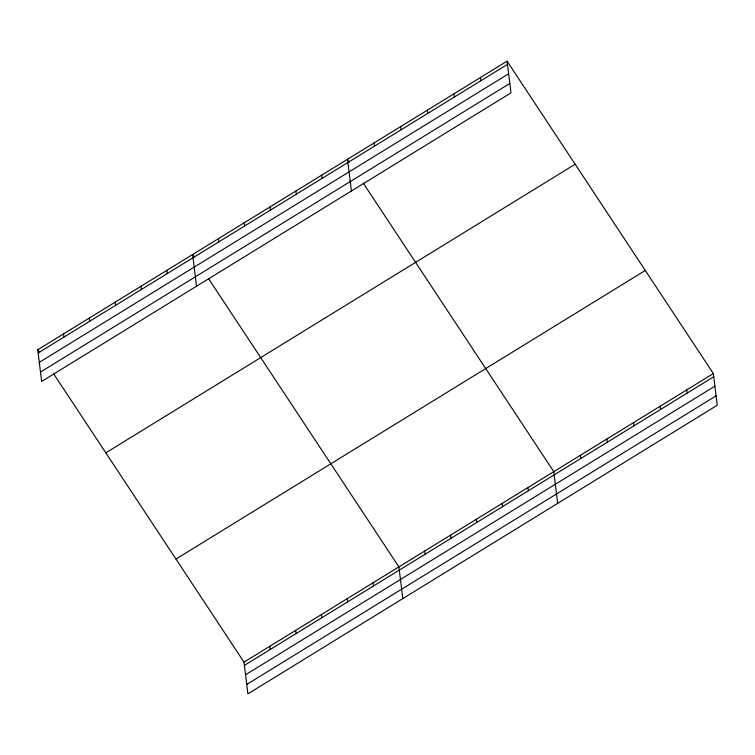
<?xml version="1.0" encoding="UTF-8"?>
<svg xmlns="http://www.w3.org/2000/svg" width="755" height="755" viewBox="0 0 755 755"><rect width="100%" height="100%" fill="white"/><g stroke="black" fill="none" stroke-linecap="round" stroke-linejoin="round"><path stroke-width="1.13" d="M507.086 61.155L510.984 92.865L41.648 381.454L37.75 349.754L507.086 61.155L713.352 373.546L717.25 405.246L247.914 693.845L244.016 662.135L53.511 373.612M38.146 352.972L507.483 64.373M39.298 362.372L508.634 73.773M40.487 372.055L509.823 83.456M105.823 452.84L575.159 164.241M175.953 559.049L645.289 270.45M244.016 662.135L713.352 373.546M244.412 665.353L713.749 376.754M245.564 674.753L714.909 386.164M246.753 684.445L716.099 395.846M349.405 162.146L347.517 159.277L351.405 190.987M363.268 183.144L553.783 471.667L557.671 503.368M194.526 257.38L192.629 254.52L196.526 286.22M208.389 278.378L398.904 566.901L402.793 598.611M37.75 349.754L39.637 352.613M686.757 389.891L687.154 393.11M660.163 406.247L660.559 409.465M633.568 422.602L633.964 425.82M606.973 438.957L607.369 442.175M580.378 455.312L580.774 458.53M480.491 77.51L480.888 80.728M527.971 487.541L528.358 490.75M453.897 93.865L454.293 97.084M502.151 503.406L502.547 506.624M427.302 110.221L427.698 113.429M476.339 519.28L476.735 522.498M400.707 126.576L401.103 129.785M450.527 535.153L450.924 538.372M424.716 551.027L425.112 554.245M374.112 142.921L374.508 146.14M373.083 582.775L373.48 585.993M321.696 175.151L322.092 178.369M347.272 598.649L347.668 601.867M295.885 191.024L296.281 194.243M321.46 614.523L321.857 617.732M270.073 206.898L270.469 210.116M295.649 630.397L296.045 633.605M244.261 222.772L244.658 225.99M269.828 646.261L270.224 649.479M218.45 238.646L218.837 241.855M166.817 270.384L167.214 273.603M141.006 286.258L141.402 289.476M115.194 302.132L115.581 305.35M89.373 318.006L89.77 321.224M63.562 333.88L63.958 337.098"/></g></svg>
